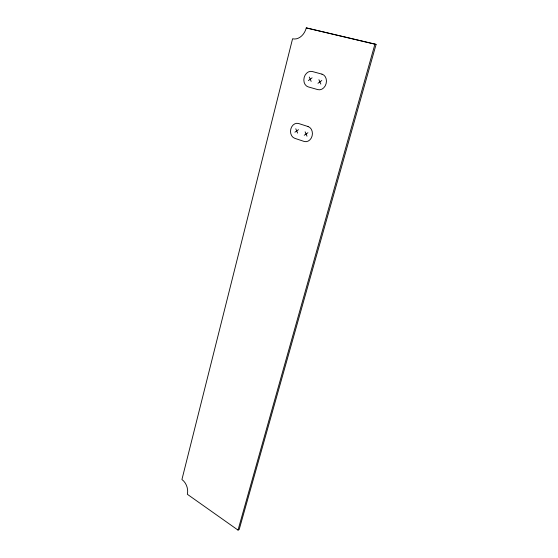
<?xml version="1.0" encoding="UTF-8"?>
<svg xmlns="http://www.w3.org/2000/svg" width="558" height="558" viewBox="0 0 558 558"><rect width="100%" height="100%" fill="white"/><g stroke="black" fill="none" stroke-linecap="round" stroke-linejoin="round"><path stroke-width="0.84" d="M238.015 530.1L374.962 44.082L306.279 27.9A13.797 10.553 -74.7 0 1 292.573 38.774L181.929 479.531A11.041 7.568 70.6 0 1 187.335 494.276L238.015 530.1L239.201 529.458L376.071 44.473L374.962 44.082M308.351 80.596L312.096 77.827M317.983 83.288L321.792 80.512M294.889 132.204L298.516 129.679M304.229 135.266L307.911 132.734M376.071 44.473L306.279 27.9M318.925 79.717L320.843 84.091M309.278 77.046L311.162 81.384M305.135 131.834L306.998 136.173M295.782 128.793L297.616 133.097M321.945 74.137L312.236 71.501A7.952 6.326 -76.9 0 0 304.159 77.499A7.952 6.326 -76.9 0 0 308.218 86.881L317.837 89.629A8.014 6.438 -76.4 0 0 326.123 83.616A8.014 6.438 -76.4 0 0 321.945 74.137M308.044 126.533L298.642 123.527A7.673 6.187 -81.8 0 0 290.823 129.003A7.673 6.187 -81.8 0 0 294.77 138.321L304.096 141.432A7.735 6.291 -81.6 0 0 312.11 135.957A7.735 6.291 -81.6 0 0 308.044 126.533"/></g></svg>
